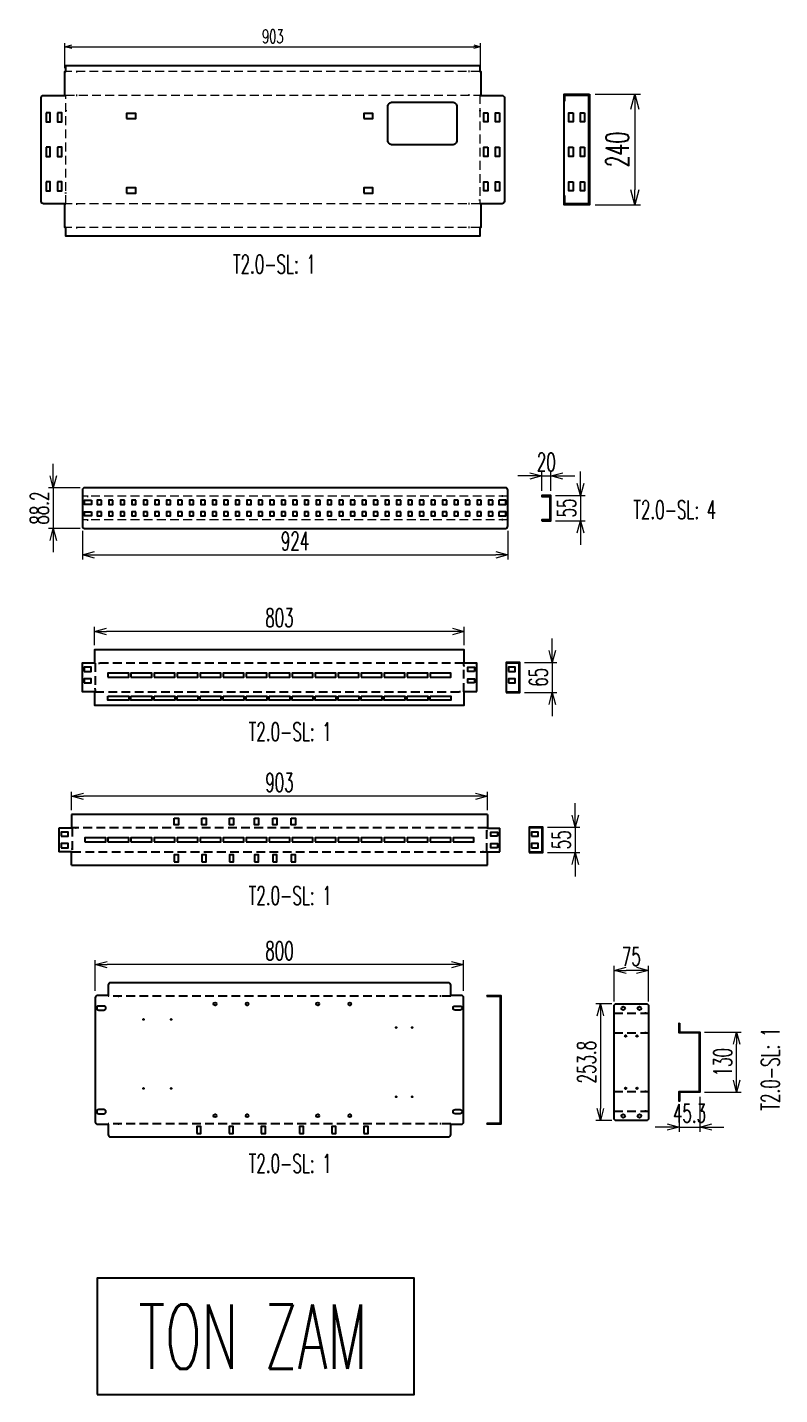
# Model space of a CAD drawing. Header units: millimetres. Extents: x 173893 to 258446, y -176540 to -123824.
# Drawn here: x 256812 to 258446, y -141783 to -138814 of the extents above; entities that cross this region are included whole.
import ezdxf
from ezdxf.enums import TextEntityAlignment as Align

# ---------------------------------------------------------------- set-up
doc = ezdxf.new("R2010")
doc.units = ezdxf.units.MM
doc.header["$LTSCALE"] = 3
doc.linetypes.add('HIDDEN', pattern=[9.525, 6.35, -3.175])
doc.layers.add('@.0.DM. NÉT CHÍNH', color=7, linetype='Continuous', lineweight=25)
doc.layers.add('@.DM. NÉT ĐỨT', color=8, linetype='HIDDEN', lineweight=9)
doc.layers.add('@.DIM', color=8, linetype='Continuous', transparency=0.2)
for name, color, linetype in [('@.DM. NÉT CHÍNH', 7, 'Continuous'), ('@.HIDDEN', 8, 'HIDDEN'), ('@.VISIBLE', 7, 'Continuous'), ('dim', 7, 'Continuous')]:
    doc.layers.add(name, color=color, linetype=linetype)
doc.styles.add('Ann_w01', font='romans.shx', dxfattribs={"width": 0.6, "bigfont": 'chineset.shx'})
doc.dimstyles.new('Dim 01_SC15', dxfattribs={"dimscale": 15, "dimtxt": 2, "dimasz": 1, "dimexe": 0.5, "dimexo": 0.5, "dimgap": 0.5, "dimtad": 1, "dimdec": 1, "dimzin": 12, "dimdsep": 46, "dimtxsty": 'Ann_w01', "dimblk": 'OPEN30', "dimcen": 1.5, "dimclrd": 6, "dimclre": 6, "dimclrt": 3, "dimazin": 3, "dimtm": 1e-09, "dimtfac": 1, "dimtdec": 1, "dimtix": 1, "dimtmove": 0, "dimatfit": 3, "dimldrblk": 'OPEN30', "dimfxl": 1, "dimtolj": 1, "dimlwd": 0, "dimlwe": 0, "dimarcsym": 0})
doc.dimstyles.new('Dim 01_SC20', dxfattribs={"dimscale": 20, "dimtxt": 2, "dimasz": 1.3, "dimexe": 0.5, "dimexo": 0.5, "dimgap": 0.5, "dimtad": 1, "dimdec": 1, "dimzin": 12, "dimdsep": 46, "dimtxsty": 'Ann_w01', "dimblk": 'OPEN30', "dimcen": 1.5, "dimclrd": 6, "dimclre": 6, "dimclrt": 3, "dimadec": 1, "dimazin": 3, "dimtm": 1e-09, "dimtfac": 1, "dimtdec": 1, "dimtix": 1, "dimtmove": 0, "dimatfit": 3, "dimldrblk": 'OPEN30', "dimfxl": 1, "dimtolj": 1, "dimlwd": 0, "dimlwe": 0, "dimarcsym": 0})
doc.dimstyles.new('Dim 01_SC25', dxfattribs={"dimscale": 25, "dimtxt": 2, "dimasz": 1.3, "dimexe": 0.5, "dimexo": 0.5, "dimgap": 0.5, "dimtad": 1, "dimdec": 1, "dimzin": 12, "dimdsep": 46, "dimtxsty": 'Ann_w01', "dimblk": 'OPEN30', "dimcen": 1.5, "dimclrd": 6, "dimclre": 6, "dimclrt": 3, "dimadec": 1, "dimazin": 3, "dimtm": 1e-09, "dimtfac": 1, "dimtdec": 1, "dimtix": 1, "dimtmove": 0, "dimatfit": 3, "dimldrblk": 'OPEN30', "dimfxl": 1, "dimtolj": 1, "dimlwd": 0, "dimlwe": 0, "dimarcsym": 0})

# ---------------------------------------------------------------- blocks, each defined once
blk = doc.blocks.new('Oval 20x9')
at = {"layer": '@.VISIBLE', "color": 2}
blk.add_lwpolyline([(-5.5, -4.5), (5.5, -4.5, 0.414214), (10, 0), (10, 0, 0.414214), (5.5, 4.5), (-5.5, 4.5, 0.414214), (-10, 0), (-10, 0, 0.414214)], format="xyb", close=True, dxfattribs=at)
blk = doc.blocks.new('_Open30')
at = {"color": 0, "linetype": 'ByBlock', "lineweight": -2}
for p, q in [((-1, 0.268), (0, 0)), ((0, 0), (-1, -0.268)), ((0, 0), (-1, 0))]:
    blk.add_line(p, q, dxfattribs=at)
blk = doc.blocks.new('*D4393')
at = {"layer": 'Defpoints', "color": 0, "transparency": 16777216}
for p in [(256959.8, -140849.5), (256959.8, -140916.3), (257759.8, -140916.3)]:
    blk.add_point(p, dxfattribs=at)
at = {"layer": 'dim', "color": 6, "lineweight": 0, "transparency": 16777216}
for p, q in [((256959.8, -140906.3), (256959.8, -140839.5)), ((257733.8, -140849.5), (256985.8, -140849.5)), ((257759.8, -140906.3), (257759.8, -140839.5))]:
    blk.add_line(p, q, dxfattribs=at)
at = {"layer": 'dim', "color": 6, "lineweight": 0, "transparency": 16777216, "xscale": 26, "yscale": 26, "zscale": 26, "rotation": 180}
blk.add_blockref('_Open30', (256959.8, -140849.5), dxfattribs=at)
at = {"layer": 'dim', "color": 6, "lineweight": 0, "transparency": 16777216, "xscale": 26, "yscale": 26, "zscale": 26}
blk.add_blockref('_Open30', (257759.8, -140849.5), dxfattribs=at)
at = {"layer": 'dim', "color": 3, "transparency": 16777216, "insert": (257359.8, -140819.5), "char_height": 40, "attachment_point": 5, "style": 'Ann_w01'}
blk.add_mtext('\\A1;800', dxfattribs=at)
blk = doc.blocks.new('*D4394')
at = {"layer": 'Defpoints', "color": 0, "transparency": 16777216}
for p in [(258273, -140996.3), (258352.6, -140996.3), (258273, -141126.3)]:
    blk.add_point(p, dxfattribs=at)
at = {"layer": 'dim', "color": 6, "lineweight": 0, "transparency": 16777216}
for p, q in [((258283, -140996.3), (258362.6, -140996.3)), ((258352.6, -141100.3), (258352.6, -141022.3)), ((258283, -141126.3), (258362.6, -141126.3))]:
    blk.add_line(p, q, dxfattribs=at)
at = {"layer": 'dim', "color": 6, "lineweight": 0, "transparency": 16777216, "xscale": 26, "yscale": 26, "zscale": 26}
for p, rotation in [((258352.6, -140996.3), 90), ((258352.6, -141126.3), 270)]:
    blk.add_blockref('_Open30', p, dxfattribs=dict(at, rotation=rotation))
at = {"layer": 'dim', "color": 3, "transparency": 16777216, "insert": (258322.6, -141061.3), "char_height": 40, "attachment_point": 5, "rotation": 90, "style": 'Ann_w01'}
blk.add_mtext('\\A1;130', dxfattribs=at)
blk = doc.blocks.new('*D4395')
at = {"layer": 'Defpoints', "color": 0, "transparency": 16777216}
for p in [(258273, -141126.3), (258227.7, -141146.3), (258273, -141202.4)]:
    blk.add_point(p, dxfattribs=at)
at = {"layer": 'dim', "color": 6, "lineweight": 0, "transparency": 16777216}
for p, q in [((258227.7, -141156.3), (258227.7, -141212.4)), ((258273, -141136.3), (258273, -141212.4)), ((258201.7, -141202.4), (258175.7, -141202.4)), ((258227.7, -141202.4), (258273, -141202.4)), ((258299, -141202.4), (258325, -141202.4))]:
    blk.add_line(p, q, dxfattribs=at)
at = {"layer": 'dim', "color": 6, "lineweight": 0, "transparency": 16777216, "xscale": 26, "yscale": 26, "zscale": 26}
blk.add_blockref('_Open30', (258227.7, -141202.4), dxfattribs=at)
at = {"layer": 'dim', "color": 6, "lineweight": 0, "transparency": 16777216, "xscale": 26, "yscale": 26, "zscale": 26, "rotation": 180}
blk.add_blockref('_Open30', (258273, -141202.4), dxfattribs=at)
at = {"layer": 'dim', "color": 3, "transparency": 16777216, "insert": (258250.4, -141172.4), "char_height": 40, "attachment_point": 5, "style": 'Ann_w01'}
blk.add_mtext('\\A1;45.3', dxfattribs=at)
blk = doc.blocks.new('*D4396')
at = {"layer": 'Defpoints', "color": 0, "transparency": 16777216}
for p in [(258086.6, -140862.1), (258086.6, -140939.4), (258161.6, -140939.4)]:
    blk.add_point(p, dxfattribs=at)
at = {"layer": 'dim', "color": 6, "lineweight": 0, "transparency": 16777216}
for p, q in [((258086.6, -140929.4), (258086.6, -140852.1)), ((258135.6, -140862.1), (258112.6, -140862.1)), ((258161.6, -140929.4), (258161.6, -140852.1))]:
    blk.add_line(p, q, dxfattribs=at)
at = {"layer": 'dim', "color": 6, "lineweight": 0, "transparency": 16777216, "xscale": 26, "yscale": 26, "zscale": 26, "rotation": 180}
blk.add_blockref('_Open30', (258086.6, -140862.1), dxfattribs=at)
at = {"layer": 'dim', "color": 6, "lineweight": 0, "transparency": 16777216, "xscale": 26, "yscale": 26, "zscale": 26}
blk.add_blockref('_Open30', (258161.6, -140862.1), dxfattribs=at)
at = {"layer": 'dim', "color": 3, "transparency": 16777216, "insert": (258124.1, -140832.1), "char_height": 40, "attachment_point": 5, "style": 'Ann_w01'}
blk.add_mtext('\\A1;75', dxfattribs=at)
blk = doc.blocks.new('*D4397')
at = {"layer": 'Defpoints', "color": 0, "transparency": 16777216}
for p in [(258091.6, -140934.4), (258056.9, -141188.2), (258091.6, -141188.2)]:
    blk.add_point(p, dxfattribs=at)
at = {"layer": 'dim', "color": 6, "lineweight": 0, "transparency": 16777216}
for p, q in [((258081.6, -140934.4), (258046.9, -140934.4)), ((258056.9, -140960.4), (258056.9, -141162.2)), ((258081.6, -141188.2), (258046.9, -141188.2))]:
    blk.add_line(p, q, dxfattribs=at)
at = {"layer": 'dim', "color": 6, "lineweight": 0, "transparency": 16777216, "xscale": 26, "yscale": 26, "zscale": 26}
for p, rotation in [((258056.9, -140934.4), 90), ((258056.9, -141188.2), 270)]:
    blk.add_blockref('_Open30', p, dxfattribs=dict(at, rotation=rotation))
at = {"layer": 'dim', "color": 3, "transparency": 16777216, "insert": (258026.9, -141061.3), "char_height": 40, "attachment_point": 5, "rotation": 90, "style": 'Ann_w01'}
blk.add_mtext('\\A1;253.8', dxfattribs=at)
blk = doc.blocks.new('*D4405')
at = {"layer": '@.DIM', "color": 6, "lineweight": 0, "transparency": 16777216}
for p, q in [((258002.3, -140525), (258002.3, -140499)), ((257941.9, -140551), (258012.3, -140551)), ((258002.3, -140551), (258002.3, -140606)), ((257941.9, -140606), (258012.3, -140606)), ((258002.3, -140632), (258002.3, -140658))]:
    blk.add_line(p, q, dxfattribs=at)
at = {"layer": 'Defpoints', "color": 0, "transparency": 16777216}
for p in [(257931.9, -140551), (257931.9, -140606), (258002.3, -140606)]:
    blk.add_point(p, dxfattribs=at)
at = {"layer": '@.DIM', "color": 6, "lineweight": 0, "transparency": 16777216, "xscale": 26, "yscale": 26, "zscale": 26}
for p, rotation in [((258002.3, -140551), 270), ((258002.3, -140606), 90)]:
    blk.add_blockref('_Open30', p, dxfattribs=dict(at, rotation=rotation))
at = {"layer": '@.DIM', "color": 3, "transparency": 16777216, "insert": (257972.3, -140578.5), "char_height": 40, "attachment_point": 5, "rotation": 90, "style": 'Ann_w01'}
blk.add_mtext('\\A1;55', dxfattribs=at)
blk = doc.blocks.new('*D4406')
at = {"layer": '@.DIM', "color": 6, "lineweight": 0, "transparency": 16777216}
for p, q in [((256908.3, -140513.6), (256908.3, -140473.8)), ((257811.3, -140513.6), (257811.3, -140473.8)), ((257785.3, -140483.8), (256934.3, -140483.8))]:
    blk.add_line(p, q, dxfattribs=at)
at = {"layer": 'Defpoints', "color": 0, "transparency": 16777216}
for p in [(256908.3, -140483.8), (256908.3, -140523.6), (257811.3, -140523.6)]:
    blk.add_point(p, dxfattribs=at)
at = {"layer": '@.DIM', "color": 6, "lineweight": 0, "transparency": 16777216, "xscale": 26, "yscale": 26, "zscale": 26, "rotation": 180}
blk.add_blockref('_Open30', (256908.3, -140483.8), dxfattribs=at)
at = {"layer": '@.DIM', "color": 6, "lineweight": 0, "transparency": 16777216, "xscale": 26, "yscale": 26, "zscale": 26}
blk.add_blockref('_Open30', (257811.3, -140483.8), dxfattribs=at)
at = {"layer": '@.DIM', "color": 3, "transparency": 16777216, "insert": (257359.8, -140453.8), "char_height": 40, "attachment_point": 5, "style": 'Ann_w01'}
blk.add_mtext('\\A1;903', dxfattribs=at)
blk = doc.blocks.new('*U4385')
at = {"layer": '@.VISIBLE'}
blk.add_lwpolyline([(-22.5, -4.5), (22.5, -4.5), (22.5, 4.5), (-22.5, 4.5)], close=True, dxfattribs=at)
blk = doc.blocks.new('*U4386')
at = {"layer": '@.VISIBLE', "color": 0, "linetype": 'ByBlock', "lineweight": -2}
for p in [(0, 0), (50, 0), (100, 0), (150, 0), (200, 0), (250, 0), (300, 0), (350, 0), (400, 0), (450, 0), (500, 0), (550, 0), (600, 0), (650, 0), (700, 0), (750, 0), (800, 0)]:
    blk.add_blockref('*U4385', p, dxfattribs=at)
blk = doc.blocks.new('*D4407')
at = {"layer": '@.DIM', "color": 6, "lineweight": 0, "transparency": 16777216}
for p, q in [((257952.3, -140167.1), (257952.3, -140141.1)), ((257891.9, -140193.1), (257962.3, -140193.1)), ((257952.3, -140193.1), (257952.3, -140258.1)), ((257891.9, -140258.1), (257962.3, -140258.1)), ((257952.3, -140284.1), (257952.3, -140310.1))]:
    blk.add_line(p, q, dxfattribs=at)
at = {"layer": 'Defpoints', "color": 0, "transparency": 16777216}
for p in [(257881.9, -140193.1), (257881.9, -140258.1), (257952.3, -140258.1)]:
    blk.add_point(p, dxfattribs=at)
at = {"layer": '@.DIM', "color": 6, "lineweight": 0, "transparency": 16777216, "xscale": 26, "yscale": 26, "zscale": 26}
for p, rotation in [((257952.3, -140193.1), 270), ((257952.3, -140258.1), 90)]:
    blk.add_blockref('_Open30', p, dxfattribs=dict(at, rotation=rotation))
at = {"layer": '@.DIM', "color": 3, "transparency": 16777216, "insert": (257922.3, -140225.6), "char_height": 40, "attachment_point": 5, "rotation": 90, "style": 'Ann_w01'}
blk.add_mtext('\\A1;65', dxfattribs=at)
blk = doc.blocks.new('*D4408')
at = {"layer": '@.DIM', "color": 6, "lineweight": 0, "transparency": 16777216}
for p, q in [((256958.3, -140155.7), (256958.3, -140115.9)), ((257761.3, -140155.7), (257761.3, -140115.9)), ((257735.3, -140125.9), (256984.3, -140125.9))]:
    blk.add_line(p, q, dxfattribs=at)
at = {"layer": 'Defpoints', "color": 0, "transparency": 16777216}
for p in [(256958.3, -140125.9), (256958.3, -140165.7), (257761.3, -140165.7)]:
    blk.add_point(p, dxfattribs=at)
at = {"layer": '@.DIM', "color": 6, "lineweight": 0, "transparency": 16777216, "xscale": 26, "yscale": 26, "zscale": 26, "rotation": 180}
blk.add_blockref('_Open30', (256958.3, -140125.9), dxfattribs=at)
at = {"layer": '@.DIM', "color": 6, "lineweight": 0, "transparency": 16777216, "xscale": 26, "yscale": 26, "zscale": 26}
blk.add_blockref('_Open30', (257761.3, -140125.9), dxfattribs=at)
at = {"layer": '@.DIM', "color": 3, "transparency": 16777216, "insert": (257359.8, -140095.9), "char_height": 40, "attachment_point": 5, "style": 'Ann_w01'}
blk.add_mtext('\\A1;803', dxfattribs=at)
blk = doc.blocks.new('*U4387')
at = {"layer": '@.VISIBLE'}
blk.add_lwpolyline([(-22.5, -4.5), (22.5, -4.5), (22.5, 4.5), (-22.5, 4.5)], close=True, dxfattribs=at)
blk = doc.blocks.new('*U4388')
at = {"layer": '@.VISIBLE', "color": 0, "linetype": 'ByBlock', "lineweight": -2}
for p in [(0, 0), (50, 0), (100, 0), (150, 0), (200, 0), (250, 0), (300, 0), (350, 0), (400, 0), (450, 0), (500, 0), (550, 0), (600, 0), (650, 0), (700, 0)]:
    blk.add_blockref('*U4387', p, dxfattribs=at)
blk = doc.blocks.new('*U4389')
at = {"layer": '@.VISIBLE'}
blk.add_lwpolyline([(-22.5, -4.5), (22.5, -4.5), (22.5, 4.5), (-22.5, 4.5)], close=True, dxfattribs=at)
blk = doc.blocks.new('*U4390')
at = {"layer": '@.VISIBLE', "color": 0, "linetype": 'ByBlock', "lineweight": -2}
for p in [(0, 0), (50, 0), (100, 0), (150, 0), (200, 0), (250, 0), (300, 0), (350, 0), (400, 0), (450, 0), (500, 0), (550, 0), (600, 0), (650, 0), (700, 0)]:
    blk.add_blockref('*U4389', p, dxfattribs=at)
blk = doc.blocks.new('*D4398')
at = {"layer": 'Defpoints', "color": 0, "transparency": 16777216}
for p in [(257949.4, -139830.3), (257949.4, -139885.3), (258013.7, -139885.3)]:
    blk.add_point(p, dxfattribs=at)
at = {"layer": 'dim', "color": 6, "lineweight": 0, "transparency": 16777216}
for p, q in [((258013.7, -139804.3), (258013.7, -139778.3)), ((257959.4, -139830.3), (258023.7, -139830.3)), ((258013.7, -139830.3), (258013.7, -139885.3)), ((257959.4, -139885.3), (258023.7, -139885.3)), ((258013.7, -139911.3), (258013.7, -139937.3))]:
    blk.add_line(p, q, dxfattribs=at)
at = {"layer": 'dim', "color": 6, "lineweight": 0, "transparency": 16777216, "xscale": 26, "yscale": 26, "zscale": 26}
for p, rotation in [((258013.7, -139830.3), 270), ((258013.7, -139885.3), 90)]:
    blk.add_blockref('_Open30', p, dxfattribs=dict(at, rotation=rotation))
at = {"layer": 'dim', "color": 3, "transparency": 16777216, "insert": (257983.7, -139857.8), "char_height": 40, "attachment_point": 5, "rotation": 90, "style": 'Ann_w01'}
blk.add_mtext('\\A1;55', dxfattribs=at)
blk = doc.blocks.new('*D4399')
at = {"layer": 'Defpoints', "color": 0, "transparency": 16777216}
for p in [(257949.4, -139787.9), (257929.4, -139830.3), (257949.4, -139830.3)]:
    blk.add_point(p, dxfattribs=at)
at = {"layer": 'dim', "color": 6, "lineweight": 0, "transparency": 16777216}
for p, q in [((257903.4, -139787.9), (257877.4, -139787.9)), ((257929.4, -139820.3), (257929.4, -139777.9)), ((257929.4, -139787.9), (257949.4, -139787.9)), ((257949.4, -139820.3), (257949.4, -139777.9)), ((257975.4, -139787.9), (258001.4, -139787.9))]:
    blk.add_line(p, q, dxfattribs=at)
at = {"layer": 'dim', "color": 6, "lineweight": 0, "transparency": 16777216, "xscale": 26, "yscale": 26, "zscale": 26}
blk.add_blockref('_Open30', (257929.4, -139787.9), dxfattribs=at)
at = {"layer": 'dim', "color": 6, "lineweight": 0, "transparency": 16777216, "xscale": 26, "yscale": 26, "zscale": 26, "rotation": 180}
blk.add_blockref('_Open30', (257949.4, -139787.9), dxfattribs=at)
at = {"layer": 'dim', "color": 3, "transparency": 16777216, "insert": (257939.4, -139757.9), "char_height": 40, "attachment_point": 5, "style": 'Ann_w01'}
blk.add_mtext('\\A1;20', dxfattribs=at)
blk = doc.blocks.new('*D4400')
at = {"layer": 'Defpoints', "color": 0, "transparency": 16777216}
for p in [(256931.7, -139896.9), (257855.7, -139896.9), (257855.7, -139959.3)]:
    blk.add_point(p, dxfattribs=at)
at = {"layer": 'dim', "color": 6, "lineweight": 0, "transparency": 16777216}
for p, q in [((256931.7, -139906.9), (256931.7, -139969.3)), ((257855.7, -139906.9), (257855.7, -139969.3)), ((256957.7, -139959.3), (257829.7, -139959.3))]:
    blk.add_line(p, q, dxfattribs=at)
at = {"layer": 'dim', "color": 6, "lineweight": 0, "transparency": 16777216, "xscale": 26, "yscale": 26, "zscale": 26, "rotation": 180}
blk.add_blockref('_Open30', (256931.7, -139959.3), dxfattribs=at)
at = {"layer": 'dim', "color": 6, "lineweight": 0, "transparency": 16777216, "xscale": 26, "yscale": 26, "zscale": 26}
blk.add_blockref('_Open30', (257855.7, -139959.3), dxfattribs=at)
at = {"layer": 'dim', "color": 3, "transparency": 16777216, "insert": (257393.7, -139929.3), "char_height": 40, "attachment_point": 5, "style": 'Ann_w01'}
blk.add_mtext('\\A1;924', dxfattribs=at)
blk = doc.blocks.new('*D4401')
at = {"layer": 'Defpoints', "color": 0, "transparency": 16777216}
for p in [(256936.7, -139813.7), (256868.4, -139901.9), (256936.7, -139901.9)]:
    blk.add_point(p, dxfattribs=at)
at = {"layer": 'dim', "color": 6, "lineweight": 0, "transparency": 16777216}
for p, q in [((256868.4, -139787.7), (256868.4, -139761.7)), ((256926.7, -139813.7), (256858.4, -139813.7)), ((256868.4, -139813.7), (256868.4, -139901.9)), ((256926.7, -139901.9), (256858.4, -139901.9)), ((256868.4, -139927.9), (256868.4, -139953.9))]:
    blk.add_line(p, q, dxfattribs=at)
at = {"layer": 'dim', "color": 6, "lineweight": 0, "transparency": 16777216, "xscale": 26, "yscale": 26, "zscale": 26}
for p, rotation in [((256868.4, -139813.7), 270), ((256868.4, -139901.9), 90)]:
    blk.add_blockref('_Open30', p, dxfattribs=dict(at, rotation=rotation))
at = {"layer": 'dim', "color": 3, "transparency": 16777216, "insert": (256838.4, -139857.8), "char_height": 40, "attachment_point": 5, "rotation": 90, "style": 'Ann_w01'}
blk.add_mtext('\\A1;88.2', dxfattribs=at)
blk = doc.blocks.new('*D4412')
at = {"layer": 'Defpoints', "color": 0, "transparency": 16777216}
for p in [(257796.8, -138855.8), (256893.9, -138909.4), (257796.8, -138909.4)]:
    blk.add_point(p, dxfattribs=at)
at = {"layer": 'dim', "color": 6, "lineweight": 0, "transparency": 16777216}
for p, q in [((256893.9, -138901.9), (256893.9, -138848.3)), ((256908.9, -138855.8), (257781.8, -138855.8)), ((257796.8, -138901.9), (257796.8, -138848.3))]:
    blk.add_line(p, q, dxfattribs=at)
at = {"layer": 'dim', "color": 6, "lineweight": 0, "transparency": 16777216, "xscale": 15, "yscale": 15, "zscale": 15, "rotation": 180}
blk.add_blockref('_Open30', (256893.9, -138855.8), dxfattribs=at)
at = {"layer": 'dim', "color": 6, "lineweight": 0, "transparency": 16777216, "xscale": 15, "yscale": 15, "zscale": 15}
blk.add_blockref('_Open30', (257796.8, -138855.8), dxfattribs=at)
at = {"layer": 'dim', "color": 3, "transparency": 16777216, "insert": (257345.3, -138833.3), "char_height": 30, "attachment_point": 5, "style": 'Ann_w01'}
blk.add_mtext('\\A1;903', dxfattribs=at)
blk = doc.blocks.new('*D4413')
at = {"layer": '@.DM. NÉT CHÍNH', "color": 6, "linetype": 'Continuous', "lineweight": 0, "transparency": 16777216}
for p, q in [((258045.4, -138959), (258144, -138959)), ((258131.5, -138991.5), (258131.5, -139166.5)), ((258045.4, -139199), (258144, -139199))]:
    blk.add_line(p, q, dxfattribs=at)
at = {"layer": 'Defpoints', "color": 0, "linetype": 'Continuous', "transparency": 16777216}
for p in [(258032.9, -138959), (258032.9, -139199), (258131.5, -139199)]:
    blk.add_point(p, dxfattribs=at)
at = {"layer": '@.DM. NÉT CHÍNH', "color": 6, "linetype": 'Continuous', "lineweight": 0, "transparency": 16777216, "xscale": 32.5, "yscale": 32.5, "zscale": 32.5}
for p, rotation in [((258131.5, -138959), 90), ((258131.5, -139199), 270)]:
    blk.add_blockref('_Open30', p, dxfattribs=dict(at, rotation=rotation))
at = {"layer": '@.DM. NÉT CHÍNH', "color": 3, "linetype": 'Continuous', "transparency": 16777216, "insert": (258094, -139079), "char_height": 50, "attachment_point": 5, "rotation": 90, "style": 'Ann_w01'}
blk.add_mtext('\\A1;240', dxfattribs=at)

msp = doc.modelspace()

# ---------------------------------------------------------------- linework, layer by layer
for points in [[(256852.95, -138999.02), (256852.95, -139019.02), (256861.95, -139019.02), (256861.95, -138999.02)], [(256877.95, -138999.02), (256877.95, -139019.02), (256886.95, -139019.02), (256886.95, -138999.02)], [(257812.73, -138999.02), (257812.73, -139019.02), (257803.73, -139019.02), (257803.73, -138999.02)], [(257837.73, -138999.02), (257837.73, -139019.02), (257828.73, -139019.02), (257828.73, -138999.02)], [(257997.38, -138999.02), (257997.38, -139019.02), (257988.38, -139019.02), (257988.38, -138999.02)], [(258022.38, -138999.02), (258022.38, -139019.02), (258013.38, -139019.02), (258013.38, -138999.02)], [(256852.95, -139074.02), (256852.95, -139094.02), (256861.95, -139094.02), (256861.95, -139074.02)], [(256877.95, -139074.02), (256877.95, -139094.02), (256886.95, -139094.02), (256886.95, -139074.02)], [(257812.73, -139074.02), (257812.73, -139094.02), (257803.73, -139094.02), (257803.73, -139074.02)], [(257837.73, -139074.02), (257837.73, -139094.02), (257828.73, -139094.02), (257828.73, -139074.02)], [(257997.38, -139074.02), (257997.38, -139094.02), (257988.38, -139094.02), (257988.38, -139074.02)], [(258022.38, -139074.02), (258022.38, -139094.02), (258013.38, -139094.02), (258013.38, -139074.02)], [(256852.95, -139149.02), (256852.95, -139169.02), (256861.95, -139169.02), (256861.95, -139149.02)], [(256877.95, -139149.02), (256877.95, -139169.02), (256886.95, -139169.02), (256886.95, -139149.02)], [(257812.73, -139149.02), (257812.73, -139169.02), (257803.73, -139169.02), (257803.73, -139149.02)], [(257837.73, -139149.02), (257837.73, -139169.02), (257828.73, -139169.02), (257828.73, -139149.02)], [(257997.38, -139149.02), (257997.38, -139169.02), (257988.38, -139169.02), (257988.38, -139149.02)], [(258022.38, -139149.02), (258022.38, -139169.02), (258013.38, -139169.02), (258013.38, -139149.02)]]:
    msp.add_lwpolyline(points, close=True)
at = {"color": 3}
for centre in [(257219.8, -140934.83), (257289.8, -140934.83), (257442.8, -140934.83), (257512.8, -140934.83), (257219.8, -141177.83), (257289.8, -141177.83), (257442.8, -141177.83), (257512.8, -141177.83)]:
    msp.add_circle(centre, 3.25, dxfattribs=at)
at = {"layer": '@.0.DM. NÉT CHÍNH', "color": 1}
for p, q in [((256918.17, -138909.42), (256920.17, -138909.42)), ((257772.52, -138909.42), (257770.52, -138909.42)), ((256918.17, -138960.82), (256920.17, -138960.82)), ((257772.52, -138960.82), (257770.52, -138960.82)), ((256895.65, -138993.58), (256895.65, -138995.58)), ((257795.03, -138993.58), (257795.03, -138995.58)), ((256895.65, -139174.45), (256895.65, -139172.45)), ((256918.17, -139197.22), (256920.17, -139197.22)), ((257772.52, -139197.22), (257770.52, -139197.22)), ((257795.03, -139189.45), (257795.03, -139187.45)), ((256918.17, -139248.62), (256920.17, -139248.62)), ((257772.52, -139248.62), (257770.52, -139248.62))]:
    msp.add_line(p, q, dxfattribs=at)
at = {"layer": '@.0.DM. NÉT CHÍNH'}
for p, q in [((257977.88, -138974.02), (257979.88, -138974.02)), ((257977.88, -139179.02), (257979.88, -139179.02))]:
    msp.add_line(p, q, dxfattribs=at)
msp.add_lwpolyline([(257843.23, -139196.72), (257796.83, -139196.72), (257796.83, -139248.62), (257794.83, -139248.62), (257794.83, -139266.82), (256895.85, -139266.82), (256895.85, -139248.62), (256893.85, -139248.62), (256893.85, -139196.72), (256847.45, -139196.72, -0.4142136), (256842.45, -139191.72), (256842.45, -138966.32, -0.4142136), (256847.45, -138961.32), (256893.85, -138961.32), (256893.85, -138909.42), (256895.85, -138909.42), (256895.85, -138896.22), (257794.83, -138896.22), (257794.83, -138909.42), (257796.83, -138909.42), (257796.83, -138961.32), (257843.23, -138961.32, -0.4142136), (257848.23, -138966.32), (257848.23, -139191.72, -0.4142136)], format="xyb", close=True, dxfattribs=at)
msp.add_lwpolyline([(258032.88, -138959.02), (258032.88, -139199.02), (257977.88, -139199.02), (257977.88, -138959.02)], close=True, dxfattribs=at)
msp.add_lwpolyline([(257979.88, -138974.02), (257979.88, -138961.02), (258030.88, -138961.02), (258030.88, -139197.02), (257979.88, -139197.02), (257979.88, -139179.02)], dxfattribs=at)
at = {"layer": '@.DM. NÉT CHÍNH'}
for p, q in [((256893.85, -138961.32), (256895.65, -138961.32)), ((257796.83, -138961.32), (257795.03, -138961.32)), ((256893.85, -139196.72), (256895.65, -139196.72)), ((257796.83, -139196.72), (257795.03, -139196.72))]:
    msp.add_line(p, q, dxfattribs=at)
at = {"layer": '@.DM. NÉT CHÍNH', "color": 1}
for p, q in [((256942.44, -139832.01), (256944.44, -139832.01)), ((257844.87, -139832.01), (257842.87, -139832.01)), ((257947.37, -139845.31), (257949.37, -139845.31)), ((257947.37, -139870.31), (257949.37, -139870.31)), ((256942.44, -139883.61), (256944.44, -139883.61)), ((257844.87, -139883.61), (257842.87, -139883.61))]:
    msp.add_line(p, q, dxfattribs=at)
at = {"layer": '@.DM. NÉT CHÍNH', "linetype": 'Continuous'}
msp.add_lwpolyline([(257605.33, -138976.07), (257735.33, -138976.07, -0.4142136), (257745.33, -138986.07), (257745.33, -139059.07, -0.4142136), (257735.33, -139069.07), (257605.33, -139069.07, -0.4142136), (257595.33, -139059.07), (257595.33, -138986.07, -0.4142136)], format="xyb", close=True, dxfattribs=at)
for points in [[(257027.83, -139011.52), (257047.83, -139011.52), (257047.83, -139000.52), (257027.83, -139000.52)], [(257542.83, -139011.52), (257562.83, -139011.52), (257562.83, -139000.52), (257542.83, -139000.52)], [(257027.83, -139173.52), (257047.83, -139173.52), (257047.83, -139162.52), (257027.83, -139162.52)], [(257542.83, -139173.52), (257562.83, -139173.52), (257562.83, -139162.52), (257542.83, -139162.52)], [(257131.3, -140531.15), (257140.3, -140531.15), (257140.3, -140546.15), (257131.3, -140546.15)], [(257191.3, -140531.15), (257200.3, -140531.15), (257200.3, -140546.15), (257191.3, -140546.15)], [(257251.3, -140531.15), (257260.3, -140531.15), (257260.3, -140546.15), (257251.3, -140546.15)], [(257305.26, -140531.15), (257314.26, -140531.15), (257314.26, -140546.15), (257305.26, -140546.15)], [(257345.26, -140531.15), (257354.26, -140531.15), (257354.26, -140546.15), (257345.26, -140546.15)], [(257385.26, -140531.15), (257394.26, -140531.15), (257394.26, -140546.15), (257385.26, -140546.15)], [(257131.3, -140625.95), (257140.3, -140625.95), (257140.3, -140610.95), (257131.3, -140610.95)], [(257191.3, -140625.95), (257200.3, -140625.95), (257200.3, -140610.95), (257191.3, -140610.95)], [(257251.3, -140625.95), (257260.3, -140625.95), (257260.3, -140610.95), (257251.3, -140610.95)], [(257305.26, -140625.95), (257314.26, -140625.95), (257314.26, -140610.95), (257305.26, -140610.95)], [(257345.26, -140625.95), (257354.26, -140625.95), (257354.26, -140610.95), (257345.26, -140610.95)], [(257385.26, -140625.95), (257394.26, -140625.95), (257394.26, -140610.95), (257385.26, -140610.95)], [(257180.3, -141216.23), (257189.3, -141216.23), (257189.3, -141201.23), (257180.3, -141201.23)], [(257250.3, -141216.23), (257259.3, -141216.23), (257259.3, -141201.23), (257250.3, -141201.23)], [(257320.3, -141216.23), (257329.3, -141216.23), (257329.3, -141201.23), (257320.3, -141201.23)], [(257403.3, -141216.23), (257412.3, -141216.23), (257412.3, -141201.23), (257403.3, -141201.23)], [(257473.3, -141216.23), (257482.3, -141216.23), (257482.3, -141201.23), (257473.3, -141201.23)], [(257543.3, -141216.23), (257552.3, -141216.23), (257552.3, -141201.23), (257543.3, -141201.23)], [(256963.92, -141783.49), (257652.65, -141783.49), (257652.65, -141530.26), (256963.92, -141530.26)]]:
    msp.add_lwpolyline(points, close=True, dxfattribs=at)
at = {"layer": '@.DM. NÉT CHÍNH'}
msp.add_lwpolyline([(257850.66, -139813.71), (256936.66, -139813.71, 0.4142136), (256931.66, -139818.71), (256931.66, -139896.91, 0.4142136), (256936.66, -139901.91), (257850.66, -139901.91, 0.4142136), (257855.66, -139896.91), (257855.66, -139818.71, 0.4142136)], format="xyb", close=True, dxfattribs=at)
at = {"layer": '@.DM. NÉT CHÍNH', "color": 2}
for points in [[(256951.16, -139840.81), (256951.16, -139849.81), (256936.16, -139849.81), (256936.16, -139840.81)], [(256973.16, -139840.81), (256964.16, -139840.81), (256964.16, -139849.81), (256973.16, -139849.81)], [(256998.16, -139840.81), (256989.16, -139840.81), (256989.16, -139849.81), (256998.16, -139849.81)], [(257023.16, -139840.81), (257014.16, -139840.81), (257014.16, -139849.81), (257023.16, -139849.81)], [(257048.16, -139840.81), (257039.16, -139840.81), (257039.16, -139849.81), (257048.16, -139849.81)], [(257073.16, -139840.81), (257064.16, -139840.81), (257064.16, -139849.81), (257073.16, -139849.81)], [(257098.16, -139840.81), (257089.16, -139840.81), (257089.16, -139849.81), (257098.16, -139849.81)], [(257123.16, -139840.81), (257114.16, -139840.81), (257114.16, -139849.81), (257123.16, -139849.81)], [(257148.16, -139840.81), (257139.16, -139840.81), (257139.16, -139849.81), (257148.16, -139849.81)], [(257173.16, -139840.81), (257164.16, -139840.81), (257164.16, -139849.81), (257173.16, -139849.81)], [(257198.16, -139840.81), (257189.16, -139840.81), (257189.16, -139849.81), (257198.16, -139849.81)], [(257223.16, -139840.81), (257214.16, -139840.81), (257214.16, -139849.81), (257223.16, -139849.81)], [(257248.16, -139840.81), (257239.16, -139840.81), (257239.16, -139849.81), (257248.16, -139849.81)], [(257273.16, -139840.81), (257264.16, -139840.81), (257264.16, -139849.81), (257273.16, -139849.81)], [(257298.16, -139840.81), (257289.16, -139840.81), (257289.16, -139849.81), (257298.16, -139849.81)], [(257323.16, -139840.81), (257314.16, -139840.81), (257314.16, -139849.81), (257323.16, -139849.81)], [(257348.16, -139840.81), (257339.16, -139840.81), (257339.16, -139849.81), (257348.16, -139849.81)], [(257373.16, -139840.81), (257364.16, -139840.81), (257364.16, -139849.81), (257373.16, -139849.81)], [(257398.16, -139840.81), (257389.16, -139840.81), (257389.16, -139849.81), (257398.16, -139849.81)], [(257423.16, -139840.81), (257414.16, -139840.81), (257414.16, -139849.81), (257423.16, -139849.81)], [(257448.16, -139840.81), (257439.16, -139840.81), (257439.16, -139849.81), (257448.16, -139849.81)], [(257473.16, -139840.81), (257464.16, -139840.81), (257464.16, -139849.81), (257473.16, -139849.81)], [(257498.16, -139840.81), (257489.16, -139840.81), (257489.16, -139849.81), (257498.16, -139849.81)], [(257523.16, -139840.81), (257514.16, -139840.81), (257514.16, -139849.81), (257523.16, -139849.81)], [(257548.16, -139840.81), (257539.16, -139840.81), (257539.16, -139849.81), (257548.16, -139849.81)], [(257573.16, -139840.81), (257564.16, -139840.81), (257564.16, -139849.81), (257573.16, -139849.81)], [(257598.16, -139840.81), (257589.16, -139840.81), (257589.16, -139849.81), (257598.16, -139849.81)], [(257623.16, -139840.81), (257614.16, -139840.81), (257614.16, -139849.81), (257623.16, -139849.81)], [(257648.16, -139840.81), (257639.16, -139840.81), (257639.16, -139849.81), (257648.16, -139849.81)], [(257673.16, -139840.81), (257664.16, -139840.81), (257664.16, -139849.81), (257673.16, -139849.81)], [(257698.16, -139840.81), (257689.16, -139840.81), (257689.16, -139849.81), (257698.16, -139849.81)], [(257723.16, -139840.81), (257714.16, -139840.81), (257714.16, -139849.81), (257723.16, -139849.81)], [(257748.16, -139840.81), (257739.16, -139840.81), (257739.16, -139849.81), (257748.16, -139849.81)], [(257773.16, -139840.81), (257764.16, -139840.81), (257764.16, -139849.81), (257773.16, -139849.81)], [(257798.16, -139840.81), (257789.16, -139840.81), (257789.16, -139849.81), (257798.16, -139849.81)], [(257823.16, -139840.81), (257814.16, -139840.81), (257814.16, -139849.81), (257823.16, -139849.81)], [(257836.16, -139840.81), (257836.16, -139849.81), (257851.16, -139849.81), (257851.16, -139840.81)], [(256951.16, -139865.81), (256951.16, -139874.81), (256936.16, -139874.81), (256936.16, -139865.81)], [(256973.16, -139865.81), (256964.16, -139865.81), (256964.16, -139874.81), (256973.16, -139874.81)], [(256998.16, -139865.81), (256989.16, -139865.81), (256989.16, -139874.81), (256998.16, -139874.81)], [(257023.16, -139865.81), (257014.16, -139865.81), (257014.16, -139874.81), (257023.16, -139874.81)], [(257048.16, -139865.81), (257039.16, -139865.81), (257039.16, -139874.81), (257048.16, -139874.81)], [(257073.16, -139865.81), (257064.16, -139865.81), (257064.16, -139874.81), (257073.16, -139874.81)], [(257098.16, -139865.81), (257089.16, -139865.81), (257089.16, -139874.81), (257098.16, -139874.81)], [(257123.16, -139865.81), (257114.16, -139865.81), (257114.16, -139874.81), (257123.16, -139874.81)], [(257148.16, -139865.81), (257139.16, -139865.81), (257139.16, -139874.81), (257148.16, -139874.81)], [(257173.16, -139865.81), (257164.16, -139865.81), (257164.16, -139874.81), (257173.16, -139874.81)], [(257198.16, -139865.81), (257189.16, -139865.81), (257189.16, -139874.81), (257198.16, -139874.81)], [(257223.16, -139865.81), (257214.16, -139865.81), (257214.16, -139874.81), (257223.16, -139874.81)], [(257248.16, -139865.81), (257239.16, -139865.81), (257239.16, -139874.81), (257248.16, -139874.81)], [(257273.16, -139865.81), (257264.16, -139865.81), (257264.16, -139874.81), (257273.16, -139874.81)], [(257298.16, -139865.81), (257289.16, -139865.81), (257289.16, -139874.81), (257298.16, -139874.81)], [(257323.16, -139865.81), (257314.16, -139865.81), (257314.16, -139874.81), (257323.16, -139874.81)], [(257348.16, -139865.81), (257339.16, -139865.81), (257339.16, -139874.81), (257348.16, -139874.81)], [(257373.16, -139865.81), (257364.16, -139865.81), (257364.16, -139874.81), (257373.16, -139874.81)], [(257398.16, -139865.81), (257389.16, -139865.81), (257389.16, -139874.81), (257398.16, -139874.81)], [(257423.16, -139865.81), (257414.16, -139865.81), (257414.16, -139874.81), (257423.16, -139874.81)], [(257448.16, -139865.81), (257439.16, -139865.81), (257439.16, -139874.81), (257448.16, -139874.81)], [(257473.16, -139865.81), (257464.16, -139865.81), (257464.16, -139874.81), (257473.16, -139874.81)], [(257498.16, -139865.81), (257489.16, -139865.81), (257489.16, -139874.81), (257498.16, -139874.81)], [(257523.16, -139865.81), (257514.16, -139865.81), (257514.16, -139874.81), (257523.16, -139874.81)], [(257548.16, -139865.81), (257539.16, -139865.81), (257539.16, -139874.81), (257548.16, -139874.81)], [(257573.16, -139865.81), (257564.16, -139865.81), (257564.16, -139874.81), (257573.16, -139874.81)], [(257598.16, -139865.81), (257589.16, -139865.81), (257589.16, -139874.81), (257598.16, -139874.81)], [(257623.16, -139865.81), (257614.16, -139865.81), (257614.16, -139874.81), (257623.16, -139874.81)], [(257648.16, -139865.81), (257639.16, -139865.81), (257639.16, -139874.81), (257648.16, -139874.81)], [(257673.16, -139865.81), (257664.16, -139865.81), (257664.16, -139874.81), (257673.16, -139874.81)], [(257698.16, -139865.81), (257689.16, -139865.81), (257689.16, -139874.81), (257698.16, -139874.81)], [(257723.16, -139865.81), (257714.16, -139865.81), (257714.16, -139874.81), (257723.16, -139874.81)], [(257748.16, -139865.81), (257739.16, -139865.81), (257739.16, -139874.81), (257748.16, -139874.81)], [(257773.16, -139865.81), (257764.16, -139865.81), (257764.16, -139874.81), (257773.16, -139874.81)], [(257798.16, -139865.81), (257789.16, -139865.81), (257789.16, -139874.81), (257798.16, -139874.81)], [(257823.16, -139865.81), (257814.16, -139865.81), (257814.16, -139874.81), (257823.16, -139874.81)], [(257836.16, -139865.81), (257836.16, -139874.81), (257851.16, -139874.81), (257851.16, -139865.81)]]:
    msp.add_lwpolyline(points, close=True, dxfattribs=at)
at = {"layer": '@.DM. NÉT CHÍNH', "color": 1}
msp.add_lwpolyline([(257929.37, -139885.31), (257949.37, -139885.31), (257949.37, -139830.31), (257929.37, -139830.31), (257929.37, -139832.31), (257947.37, -139832.31), (257947.37, -139883.31), (257929.37, -139883.31)], close=True, dxfattribs=at)
at = {"layer": '@.DM. NÉT CHÍNH', "linetype": 'Continuous'}
for centre, radius in [((257064.3, -140968.32), 1), ((257124.3, -140968.32), 1), ((257613.3, -140986.33), 1), ((257648.3, -140986.33), 1), ((258111.57, -141004.33), 1.75), ((258136.57, -141004.33), 1.75), ((257064.3, -141118.32), 1), ((257124.3, -141118.32), 1), ((258111.57, -141118.33), 1.75), ((258136.57, -141118.33), 1.75), ((257613.3, -141136.33), 1), ((257648.3, -141136.33), 1)]:
    msp.add_circle(centre, radius, dxfattribs=at)
at = {"layer": '@.DM. NÉT ĐỨT', "linetype": 'HIDDEN'}
for p, q in [((257794.83, -138909.42), (256895.85, -138909.42)), ((257794.83, -139248.62), (256895.85, -139248.62)), ((257855.66, -139832.01), (256931.66, -139832.01)), ((257855.66, -139883.61), (256931.66, -139883.61))]:
    msp.add_line(p, q, dxfattribs=at)
msp.add_lwpolyline([(257795.03, -139197.22), (256895.65, -139197.22), (256895.65, -138960.82), (257795.03, -138960.82)], close=True, dxfattribs=at)
at = {"layer": '@.HIDDEN'}
for p, q in [((258086.57, -140954.63), (258161.57, -140954.63)), ((258086.57, -140997.53), (258161.57, -140997.53)), ((258086.57, -141125.13), (258161.57, -141125.13)), ((258086.57, -141168.03), (258161.57, -141168.03))]:
    msp.add_line(p, q, dxfattribs=at)
for points in [[(256959.6, -140256.84), (257760, -140256.84), (257760, -140194.44), (256959.6, -140194.44)], [(256909.6, -140604.75), (257810, -140604.75), (257810, -140552.35), (256909.6, -140552.35)]]:
    msp.add_lwpolyline(points, close=True, dxfattribs=at)
at = {"layer": '@.HIDDEN', "linetype": 'HIDDEN'}
for points in [[(257731.8, -140917.63), (256987.8, -140917.63)], [(257731.8, -141195.03), (256987.8, -141195.03)]]:
    msp.add_lwpolyline(points, dxfattribs=at)
at = {"layer": '@.VISIBLE'}
for p, q in [((257760, -140194.94), (257761.3, -140194.94)), ((257760, -140200), (257760, -140202)), ((257753.04, -140256.84), (257751.04, -140256.84)), ((257760, -140251.27), (257760, -140249.27)), ((257760, -140256.34), (257761.3, -140256.34)), ((256909.6, -140552.85), (256908.3, -140552.85)), ((256909.6, -140557.91), (256909.6, -140559.91)), ((256916.56, -140552.35), (256918.56, -140552.35)), ((257803.04, -140552.35), (257801.04, -140552.35)), ((257810, -140552.85), (257811.3, -140552.85)), ((257810, -140557.91), (257810, -140559.91)), ((256909.6, -140604.25), (256908.3, -140604.25)), ((256909.6, -140599.18), (256909.6, -140597.18)), ((256916.56, -140604.75), (256918.56, -140604.75)), ((257803.04, -140604.75), (257801.04, -140604.75)), ((257810, -140599.18), (257810, -140597.18)), ((257810, -140604.25), (257811.3, -140604.25)), ((256987.8, -140916.33), (256987.8, -140917.63)), ((257731.8, -140916.33), (257731.8, -140917.63)), ((257810.52, -140916.33), (257810.52, -140917.83)), ((257840.52, -140943.83), (257839.02, -140943.83)), ((257840.52, -141168.83), (257839.02, -141168.83)), ((256987.8, -141196.33), (256987.8, -141195.03)), ((257731.8, -141196.33), (257731.8, -141195.03)), ((257810.52, -141194.83), (257810.52, -141196.33))]:
    msp.add_line(p, q, dxfattribs=at)
at = {"layer": '@.VISIBLE', "color": 1}
for p, q in [((257009.17, -140917.63), (257011.17, -140917.63)), ((257710.43, -140917.63), (257708.43, -140917.63)), ((258091.89, -140954.63), (258094.89, -140954.63)), ((258156.25, -140954.63), (258153.25, -140954.63)), ((258091.89, -140997.53), (258094.89, -140997.53)), ((258156.25, -140997.53), (258153.25, -140997.53)), ((258091.89, -141125.13), (258094.89, -141125.13)), ((258156.25, -141125.13), (258153.25, -141125.13)), ((258091.89, -141168.03), (258094.89, -141168.03)), ((258156.25, -141168.03), (258153.25, -141168.03)), ((257009.17, -141195.03), (257011.17, -141195.03)), ((257710.43, -141195.03), (257708.43, -141195.03))]:
    msp.add_line(p, q, dxfattribs=at)
at = {"layer": '@.VISIBLE'}
for points in [[(257788.7, -140256.34), (257788.7, -140194.94), (257761.3, -140194.94), (257761.3, -140165.74), (256958.3, -140165.74), (256958.3, -140194.94), (256930.9, -140194.94), (256930.9, -140256.34), (256958.3, -140256.34), (256958.3, -140285.54), (257761.3, -140285.54), (257761.3, -140256.34)], [(256935.9, -140212.64), (256950.9, -140212.64), (256950.9, -140203.64), (256935.9, -140203.64)], [(257783.7, -140212.64), (257768.7, -140212.64), (257768.7, -140203.64), (257783.7, -140203.64)], [(257851.92, -140258.14), (257881.92, -140258.14), (257881.92, -140193.14), (257851.92, -140193.14)], [(257856.92, -140212.64), (257871.92, -140212.64), (257871.92, -140203.64), (257856.92, -140203.64)], [(256935.9, -140237.64), (256950.9, -140237.64), (256950.9, -140228.64), (256935.9, -140228.64)], [(257783.7, -140237.64), (257768.7, -140237.64), (257768.7, -140228.64), (257783.7, -140228.64)], [(257856.92, -140237.64), (257871.92, -140237.64), (257871.92, -140228.64), (257856.92, -140228.64)], [(256885.9, -140570.55), (256900.9, -140570.55), (256900.9, -140561.55), (256885.9, -140561.55)], [(257833.7, -140570.55), (257818.7, -140570.55), (257818.7, -140561.55), (257833.7, -140561.55)], [(257901.92, -140606.05), (257931.92, -140606.05), (257931.92, -140551.05), (257901.92, -140551.05)], [(257906.92, -140570.55), (257921.92, -140570.55), (257921.92, -140561.55), (257906.92, -140561.55)], [(256885.9, -140595.55), (256900.9, -140595.55), (256900.9, -140586.55), (256885.9, -140586.55)], [(257833.7, -140595.55), (257818.7, -140595.55), (257818.7, -140586.55), (257833.7, -140586.55)], [(257906.92, -140595.55), (257921.92, -140595.55), (257921.92, -140586.55), (257906.92, -140586.55)], [(258228.93, -140976.33), (258228.93, -140996.33), (258273.03, -140996.33), (258273.03, -141126.33), (258228.93, -141126.33), (258228.93, -141146.33), (258227.73, -141146.33), (258227.73, -141125.13), (258271.83, -141125.13), (258271.83, -140997.53), (258227.73, -140997.53), (258227.73, -140976.33)]]:
    msp.add_lwpolyline(points, close=True, dxfattribs=at)
for points in [[(256959.6, -140194.94), (256958.3, -140194.94)], [(256959.6, -140200), (256959.6, -140202)], [(256966.56, -140194.44), (256968.56, -140194.44)], [(257753.04, -140194.44), (257751.04, -140194.44)], [(257851.92, -140256.64), (257880.42, -140256.64), (257880.42, -140194.64), (257851.92, -140194.64)], [(256959.6, -140256.34), (256958.3, -140256.34)], [(256959.6, -140251.27), (256959.6, -140249.27)], [(256966.56, -140256.84), (256968.56, -140256.84)], [(256908.3, -140523.65), (256908.3, -140552.85), (256880.9, -140552.85)], [(257811.3, -140523.65), (256908.3, -140523.65)], [(257811.3, -140523.65), (257811.3, -140552.85), (257838.7, -140552.85)], [(256880.9, -140552.85), (256880.9, -140604.25)], [(257838.7, -140604.25), (257838.7, -140552.85)], [(257901.92, -140604.55), (257930.42, -140604.55), (257930.42, -140552.55), (257901.92, -140552.55)], [(256908.3, -140633.45), (256908.3, -140604.25), (256880.9, -140604.25)], [(257811.3, -140633.45), (257811.3, -140604.25), (257838.7, -140604.25)], [(256908.3, -140633.45), (257811.3, -140633.45)], [(257810.52, -140916.33), (257840.52, -140916.33), (257840.52, -141196.33), (257810.52, -141196.33)], [(257810.52, -140917.83), (257839.02, -140917.83), (257839.02, -141194.83), (257810.52, -141194.83)]]:
    msp.add_lwpolyline(points, dxfattribs=at)
for points in [[(257731.8, -140916.33), (257731.8, -140893.93, 0.4142136), (257726.8, -140888.93), (256992.8, -140888.93, 0.4142136), (256987.8, -140893.93), (256987.8, -140916.33)], [(256987.8, -140916.33), (256964.8, -140916.33, 0.4142136), (256959.8, -140921.33), (256959.8, -141191.33, 0.4142136), (256964.8, -141196.33), (256987.8, -141196.33)], [(257731.8, -141196.33), (257754.8, -141196.33, 0.4142136), (257759.8, -141191.33), (257759.8, -140921.33, 0.4142136), (257754.8, -140916.33), (257731.8, -140916.33)], [(256987.8, -141196.33), (256987.8, -141218.73, 0.4142136), (256992.8, -141223.73), (257726.8, -141223.73, 0.4142136), (257731.8, -141218.73), (257731.8, -141196.33)]]:
    msp.add_lwpolyline(points, format="xyb", dxfattribs=at)
msp.add_lwpolyline([(258091.57, -140934.43), (258156.57, -140934.43, -0.4142136), (258161.57, -140939.43), (258161.57, -141183.23, -0.4142136), (258156.57, -141188.23), (258091.57, -141188.23, -0.4142136), (258086.57, -141183.23), (258086.57, -140939.43, -0.4142136)], format="xyb", close=True, dxfattribs=at)
at = {"layer": '@.VISIBLE', "color": 2}
for centre in [(258106.57, -140944.43), (258141.57, -140944.43), (258106.57, -141178.23), (258141.57, -141178.23)]:
    msp.add_circle(centre, 4, dxfattribs=at)

# ---------------------------------------------------------------- block references
at = {"layer": '@.VISIBLE'}
for name, p in [('*U4388', (257009.8, -140220.64)), ('*U4386', (256959.8, -140578.55)), ('Oval 20x9', (256972.8, -140943.83)), ('Oval 20x9', (256972.8, -141168.83))]:
    msp.add_blockref(name, p, dxfattribs=at)
at = {"layer": '@.VISIBLE', "xscale": -1, "rotation": 180}
msp.add_blockref('*U4390', (257009.8, -140270.54), dxfattribs=at)
at = {"layer": '@.VISIBLE', "xscale": -1}
for p in [(257746.8, -140943.83), (257746.8, -141168.83)]:
    msp.add_blockref('Oval 20x9', p, dxfattribs=at)

# ---------------------------------------------------------------- texts
at = {"layer": '@.DM. NÉT CHÍNH', "color": 1, "style": 'Ann_w01', "width": 0.6}
msp.add_text('T2.0-SL: 4', height=40, dxfattribs=at).set_placement((258218.49, -139861.41), align=Align.MIDDLE_CENTER)
at = {"layer": '@.VISIBLE', "color": 1, "style": 'Ann_w01', "width": 0.6}
for p in [(257348.88, -139328.07), (257383.19, -140343.53), (257383.19, -140699.51), (257383.19, -141281.34)]:
    msp.add_text('T2.0-SL: 1', height=40, dxfattribs=at).set_placement(p, align=Align.MIDDLE_CENTER)
msp.add_text('T2.0-SL: 1', height=40, rotation=90, dxfattribs=at).set_placement((258426.24, -141076.33), align=Align.MIDDLE_CENTER)
at = {"layer": 'dim', "color": 2, "style": 'Ann_w01', "width": 0.6}
msp.add_text('TON ZAM', height=140.003, dxfattribs=at).set_placement((257302.26, -141657.64), align=Align.MIDDLE_CENTER)

# ---------------------------------------------------------------- dimensions: what is measured, and where the dimension line sits
at = {"layer": '@.DIM'}
for base, p1, p2, picture, middle in [((256958.3, -140125.93), (257761.3, -140165.74), (256958.3, -140165.74), '*D4408', (257359.8, -140095.93)), ((256908.3, -140483.84), (257811.3, -140523.65), (256908.3, -140523.65), '*D4406', (257359.8, -140453.84))]:
    dim = msp.add_linear_dim(base=base, p1=p1, p2=p2, dimstyle='Dim 01_SC20', dxfattribs=at)
    dim.commit()
    dim.dimension.update_dxf_attribs({"geometry": picture, "text_midpoint": middle})
for base, p1, p2, picture, middle in [((257952.3, -140258.14), (257881.92, -140193.14), (257881.92, -140258.14), '*D4407', (257922.3, -140225.64)), ((258002.3, -140606.05), (257931.92, -140551.05), (257931.92, -140606.05), '*D4405', (257972.3, -140578.55))]:
    dim = msp.add_linear_dim(base=base, p1=p1, p2=p2, angle=90, dimstyle='Dim 01_SC20', dxfattribs=at)
    dim.commit()
    dim.dimension.update_dxf_attribs({"geometry": picture, "text_midpoint": middle})
at = {"layer": '@.DM. NÉT CHÍNH', "linetype": 'Continuous'}
dim = msp.add_linear_dim(base=(258131.49, -139199.02), p1=(258032.88, -138959.02), p2=(258032.88, -139199.02), angle=90, dimstyle='Dim 01_SC25', dxfattribs=at)
dim.commit()
dim.dimension.update_dxf_attribs({"geometry": '*D4413', "text_midpoint": (258093.99, -139079.02)})
at = {"layer": 'dim'}
for base, p1, p2, dimstyle, picture, middle in [((257796.83, -138855.78), (256893.85, -138909.42), (257796.83, -138909.42), 'Dim 01_SC15', '*D4412', (257345.34, -138833.28)), ((257949.37, -139787.87), (257929.37, -139830.31), (257949.37, -139830.31), 'Dim 01_SC20', '*D4399', (257939.37, -139757.87)), ((256959.8, -140849.5), (257759.8, -140916.33), (256959.8, -140916.33), 'Dim 01_SC20', '*D4393', (257359.8, -140819.5))]:
    dim = msp.add_linear_dim(base=base, p1=p1, p2=p2, dimstyle=dimstyle, dxfattribs=at)
    dim.commit()
    dim.dimension.update_dxf_attribs({"geometry": picture, "text_midpoint": middle})
for base, p1, p2, angle, picture, middle in [((256868.4, -139901.91), (256936.66, -139813.71), (256936.66, -139901.91), 90, '*D4401', (256838.4, -139857.81)), ((258013.73, -139885.31), (257949.37, -139830.31), (257949.37, -139885.31), 90, '*D4398', (257983.73, -139857.81)), ((257855.66, -139959.34), (256931.66, -139896.91), (257855.66, -139896.91), 180, '*D4400', (257393.66, -139929.34)), ((258086.57, -140862.11), (258161.57, -140939.43), (258086.57, -140939.43), 180, '*D4396', (258124.07, -140832.11)), ((258056.94, -141188.23), (258091.57, -140934.43), (258091.57, -141188.23), 90, '*D4397', (258026.94, -141061.33)), ((258352.55, -140996.33), (258273.03, -141126.33), (258273.03, -140996.33), 90, '*D4394', (258322.55, -141061.33)), ((258273.03, -141202.45), (258227.73, -141146.33), (258273.03, -141126.33), 180, '*D4395', (258250.38, -141172.45))]:
    dim = msp.add_linear_dim(base=base, p1=p1, p2=p2, angle=angle, dimstyle='Dim 01_SC20', dxfattribs=at)
    dim.commit()
    dim.dimension.update_dxf_attribs({"geometry": picture, "text_midpoint": middle})

doc.saveas('drawing.dxf')
